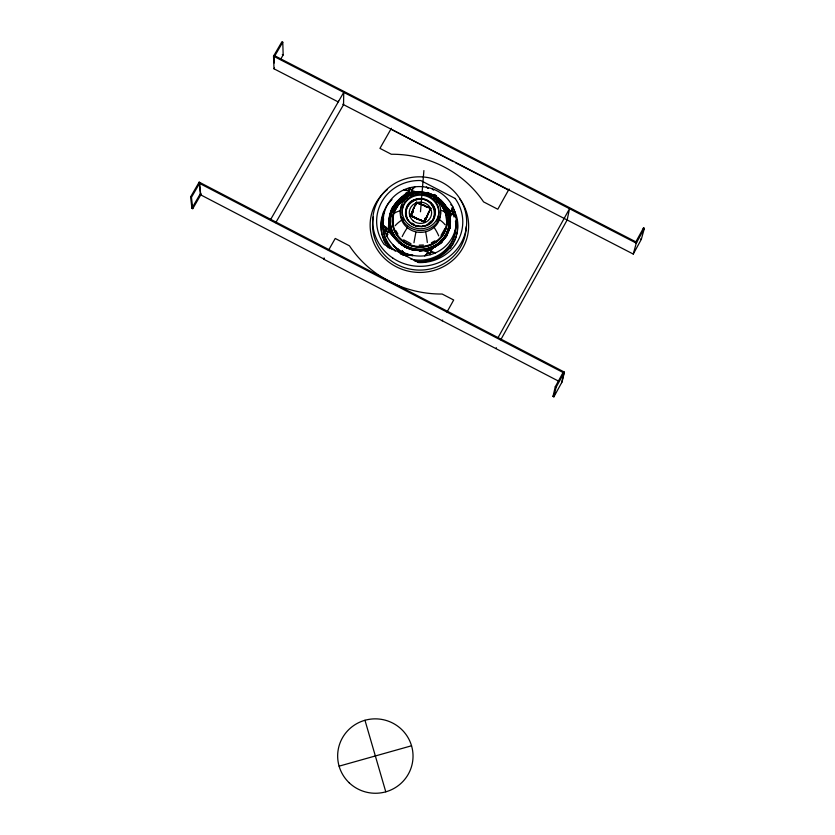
<?xml version="1.0" encoding="UTF-8"?>
<svg xmlns="http://www.w3.org/2000/svg" width="835" height="835" viewBox="0 0 835 835"><rect width="100%" height="100%" fill="white"/><g stroke="black" fill="none" stroke-linecap="round" stroke-linejoin="round"><path stroke-width="1.25" d="M390.937 129.101L453.228 161.572M402.136 254.56C405.257 255.677 400.904 253.088 402.324 251.805C392.419 246.596 385.081 236.733 383.505 225.575A36.552 34.809 4.7 0 1 403.973 189.785C416.185 184.347 431.09 185.913 441.882 193.803A36.552 34.809 4.7 0 1 452.654 206.464L456.286 215.388A37.867 36.072 4.7 0 1 457.277 232.005L455.743 237.683L453.019 243.402A36.437 34.715 4.8 0 1 441.673 255.416C434.617 260.123 425.965 262.545 417.49 261.96M413.983 217.079L410.413 215.472L424.451 222.026L410.298 215.941L416.634 202.154L430.745 208.207L424.451 222.047L421.132 220.148L424.451 222.037L428.178 213.468M413.419 208.343C416.905 203.897 410.872 210.973 412.521 213.092M415.903 204.846L416.602 202.133L410.329 215.555L424.483 221.64L430.745 208.207M417.824 219.354C420.997 220.231 413.972 218.29 413.878 216.349M416.665 218.853L415.611 218.092M420.485 211.766L423.898 170.57M420.308 219.709L419.045 219.574M421.946 204.523L423.168 204.94L420.694 204.387M426.32 206.903L424.326 205.326L426.32 206.798M426.048 217.737L426.894 216.745L425.067 218.488M427.979 223.853L430.996 221.129M422.907 220.69L424.451 222.047L424.681 219.459M394.433 237.693L392.022 233.696L388.786 231.232C395.435 239.541 403.023 248.517 414.243 250.145C408.346 249.216 403.221 246.012 398.608 242.38C402.814 244.801 407.543 248.152 412.74 249.3C427.906 253.015 445.232 243.841 449 228.31C452.246 215.555 445.013 202.362 434.096 196.079C441.997 198.96 448.833 208.593 450.159 217.601A30.718 29.246 4.7 0 1 433.031 247.776L430.735 251.481L435.557 252.828A36.552 34.809 4.7 0 0 455.941 216.912L454.72 211.568L451.986 211.109L452.654 206.464L451.286 211.036M413.346 193.605C408.263 195.63 412.417 188.324 415.684 192.269C406.28 193.501 397.679 199.022 392.742 207.132A30.718 29.246 4.7 0 0 389.287 224.886L390.289 229.385L394.057 236.253L390.289 229.385L389.267 230.731L392.022 233.696C383.505 217.465 394.506 199.732 409.035 191.758A1.503 1.43 4.3 0 1 409.849 189.576A1.503 1.43 4.3 0 1 411.78 190.996L415.684 192.269A30.718 29.246 4.7 0 1 446.266 206.788C458.394 225.377 441.162 252.64 418.951 250.646L423.669 250.437M442.08 241.545C443.051 245.344 422.823 247.15 429.952 250.396L433.031 247.776L428.209 249.373L435.359 246.44L442.08 241.545L446.767 235.376L449.616 228.247L450.42 220.659M428.543 212.288L426.883 216.839M389.642 222.016C388.494 209.272 398.681 196.83 411.06 193.501M389.872 214.24C389.381 222.006 389.799 231.305 395.091 238.006L391.072 229.938L389.851 221.108C392.961 244.551 387.764 219.02 390.436 215.117C392.565 206.683 398.806 199.586 406.708 196.048L402.627 198.271M391.552 212.382L390.342 216.682L393.306 208.218L395.999 204.606L391.552 212.382L389.726 222.59L390.467 214.574L393.264 207.56L397.836 201.444L403.942 196.778L411.102 193.647L416.655 192.843M324.084 258.036L323.615 259.153L558.479 381.094M422.948 220.722L424.451 222.047L424.848 219.563M402.199 253.631L402.324 251.805C412.542 257.096 425.046 257.504 435.557 252.828L430.662 252.149L430.202 254.769L428.136 252.65L423.815 250.333A30.718 29.246 4.7 0 1 405.111 246.92L412.709 249.811L422.74 250.343M415.861 232.391L414.995 236.9A46.864 2.286 -76.9 0 0 413.951 242.776M434.054 196.204C443.041 200.828 449.126 211.579 450.117 220.69M447.821 231.681L449.011 227.381L445.932 235.752L440.264 242.787C450.305 233.915 452.685 217.799 445.399 206.485C441.151 199.763 434.002 195.442 426.758 193.198C427.217 190.171 433.428 197.885 434.315 195.661M448.562 213.416L450.994 213.812L450.159 217.601L451.453 213.896A1.513 1.44 5.9 0 0 452.935 212.059A1.513 1.44 5.9 0 0 450.629 211.276L446.266 206.788L450.629 211.276M388.442 228.686L389.287 224.886L387.972 228.602A1.513 1.44 3.5 0 0 386.511 230.512A1.513 1.44 3.5 0 0 388.912 231.138A1.513 1.44 3.5 0 0 388.651 228.78L387.972 228.602M446.14 235.804L449.261 227.35L446.088 235.814L449.084 228.226L449.981 220.722L448.844 213.217M390.467 215.138L390.102 216.557C389.173 211.318 405.685 192.561 393.348 208.259C386.469 226.149 393.525 204.512 397.857 202.143M199.179 182.134L200.379 193.647L201.235 194.085L192.749 208.687L191.904 208.239L190.61 196.862L199.179 182.134L564.418 372.128L562.07 381.908L553.876 396.855L553.01 396.406L555.265 386.751L563.082 372.504L562.498 374.946M553.876 396.855L556.141 387.21L564.418 372.128M561.621 382.733L563.959 372.963L198.699 182.948M401.061 244.384L412.74 249.728L414.285 249.999L409.755 248.809L420.6 250.406L428.48 249.258M342.736 104.25L633.264 254.059L636.28 243.121L644.39 228.331L643.524 227.882L635.414 242.672M642.835 230.345L643.524 227.882M633.264 254.059L641.29 239.405L644.39 228.331M426.424 217.225L424.451 222.047L425.109 219.751M388.129 231.472L386.751 236.054L387.43 231.399L384.695 230.94L386.741 229.155L383.505 225.575L387.283 228.738M424.451 222.037L425.673 218.029M402.011 251.335C399.203 252.796 402.303 256.241 402.814 252.337L401.677 254.289M401.99 253.527L403.117 251.554L401.792 253.433L402.324 251.805L402.981 254.122L407.574 254.07L403.503 254.769L413.127 255.52L403.232 254.915L404.297 252.942L403.086 254.905M447.028 210.973L449.22 218.488L449.48 222.945C449.7 212.132 443.416 201.945 433.95 196.914C431.956 198.239 446.474 197.143 449.741 222.872L449.47 218.384M415.746 204.961L416.571 202.55L420.099 204.064M445.316 206.631L445.859 206.13M428.532 249.404L427.802 251.168L423.815 250.333L428.532 249.404L420.6 250.552L412.615 249.707M392.742 207.132C389.559 213.823 388.15 221.933 390.582 229.333M392.888 207.216C397.387 203.041 403.378 195.056 411.133 193.877C401.249 196.705 393.149 204.993 390.383 214.459C391.803 206.642 398.598 200.734 403.67 196.246M424.451 221.557L430.672 208.186M449.825 214.919L449.658 215.785M445.034 228.362L441.068 235.345M394.715 211.109L398.692 204.147M400.873 253.308L401.593 253.36L402.324 251.805L402.804 253.986M435.515 246.012L428.251 249.477L424.775 250.072M433.887 197.06L434.858 195.119M434.471 197.551L435.484 195.547M434.106 197.331L435.15 195.338M435.755 195.693L434.711 197.676L435.891 195.755M434.92 197.77L435.953 195.787M435.118 197.843L436.162 195.87M435.296 197.905L436.35 195.933L434.983 197.801M434.555 194.826L433.48 196.82L434.67 194.952M435.463 197.947L436.528 195.985M402.606 253.861L402.324 251.805L401.416 253.297L397.502 248.788L401.124 253.245L402.167 251.283L400.863 253.454L393.233 245.104L401.082 253.788L402.167 251.784M402.073 251.669L400.977 253.663L402.376 251.293L401.259 253.255L397.502 248.788M402.919 252.4L401.823 254.383L402.981 252.441M433.386 196.695L434.524 194.785M434.336 197.477L435.244 195.4M553.01 396.406L554.2 394.235M393.233 245.104L400.904 253.558L402.011 251.565M498.067 337.611L569.522 208.719L567.153 219.97L500.791 339.72M495.917 348.529L496.366 347.704M446.955 312.081L453.687 300.015L442.174 294.035A107.736 102.381 5.4 0 1 349.468 245.845L335.242 238.455L328.426 250.416M442.174 320.859L442.633 320.035M509.12 189.002L497.796 209.241L483.559 201.882A108.247 103.352 3.8 0 0 391.323 154.256L379.946 148.379L391.385 128.298M323.615 259.153L324.084 258.328M400.904 253.558L402.24 251.272L401.124 253.245M401.082 253.788L402.199 251.826M401.593 253.36L402.908 251.46M434.106 197.603L435.223 195.651M434.315 197.718L435.682 195.661M434.513 197.843L435.63 195.891M435.265 198.49L436.444 196.663L435.275 198.511M435.39 198.793L436.486 196.757L435.379 198.72M402.533 251.335L401.416 253.297L402.595 251.345M433.522 196.851L434.628 194.91M434.816 195.463L433.699 197.415L434.91 195.505M435.014 195.557L433.897 197.509L435.118 195.599M435.359 197.926L436.475 195.974M338.603 101.077L338.144 101.88L274.005 68.804L273.525 56.185L281.917 41.75L282.773 42.188L283.169 54.933L280.55 59.431M270.728 219.344L343.738 92.372L343.55 104.667L275.759 222.663M191.904 208.239L200.379 193.647M274.005 68.804L274.475 68.011M192.749 208.687L191.465 197.31L200.035 182.573M274.84 55.82L282.773 42.188M400.925 253.266L402.073 251.293M435.338 198.626L436.465 196.716M433.678 196.997L434.805 195.077M446.214 235.282L446.767 235.376M393.556 236.399C397.564 241.513 402.512 246.523 408.68 248.35M435.181 198.396L436.319 196.486M433.532 197.363L434.711 195.432M401.792 253.433L402.981 251.492M434.148 197.624L435.327 195.714M434.346 197.738L435.526 195.828M434.544 197.864L435.724 195.954M413.951 217.006L410.298 215.973L412.918 211.746M412.354 216.15L410.298 215.952L412.845 211.902M407.188 227.851L404.871 231.598A46.802 9.3 -48.1 0 0 402.178 236.608M412.323 216.14L410.298 215.952L413.075 211.913M449.136 213.113L450.451 211.412L447.904 209.867L450.159 211.766A1.513 1.44 5.9 0 0 450.775 213.718M441.611 241.325L446.287 235.23M446.495 235.261C448.739 236.576 438.907 240.616 441.527 241.847C447.059 236.159 450.315 228.633 450.263 220.67C449.71 206.391 437.603 193.814 423.408 192.687M413.398 194.023C405.017 195.526 397.627 201.308 393.254 208.155M448.927 228.832C451.036 218.78 447.268 206.84 438.667 200.316L445.097 207.31L440.212 201.465M396.656 203.844L399.13 201.319M411.634 190.338L414.911 186.779L411.196 189.816L409.317 187.875L408.858 190.463L403.973 189.785L408.785 191.131M398.587 199.93L409.181 191.935L406.488 194.805L402.324 197.07M440.452 242.881L443.594 239.551M440.796 200.181C437.091 201.151 431.674 192.854 426.685 193.584L434.012 196.309M395.811 204.387L398.963 201.068M410.298 215.952L412.417 213.781M445.191 207.237L438.834 200.066M428.136 252.65L424.587 255.875L428.313 252.796M454.72 211.568L452.695 213.343L455.941 216.912L452.142 213.76M441.851 241.367L435.359 246.44L428.209 249.373M397.94 202.268C402 197.06 419.462 191.664 407.897 195.954M425.078 218.384L426.048 217.632M402.032 219.814L398.848 222.214A46.708 13.871 -17.6 0 0 395.185 225.701M448.625 213.353C445.504 202.394 434.847 193.793 423.387 192.843M398.817 242.192L405.392 246.596M399.036 242.651L405.434 247.014M431.403 242.776L435.035 240.793M432.582 247.797L436.632 245.584L435.442 246.523M432.697 247.932L436.788 245.699M402.762 198.542L406.802 196.34L403.973 197.571M404.735 198.73L407.449 197.248M449.021 228.258L449.616 228.247M393.692 236.326L401.531 244.509M435.693 246.106L428.397 249.06L420.516 250.667M428.23 249.435L435.776 246.2M403.754 196.382L411.018 193.344L421.143 192.447M404.036 197.686L409.975 195.254M428.292 253.402L429.67 253.443M426.831 192.895L418.878 192.05L410.977 193.188L406.488 194.805L409.557 192.207A1.503 1.43 4.3 0 0 411.603 191.643M400.09 210.817L398.545 211.255A46.697 14.717 14 0 0 394.83 212.967M339.094 766.165L411.54 745.78M403.493 254.685L407.574 254.07L403.138 254.247M424.963 250.02L428.282 249.54M411.123 193.772L416.665 192.968M411.133 193.95L417.594 192.948M407.574 254.07L403.263 254.362M390.843 229.928L394.193 236.775L390.707 229.333M387.962 234.572L386.522 233.946M419.212 245.177L423.397 244.989M421.289 250.385L418.951 250.49L420.516 250.552M423.366 192.989L426.727 193.344M412.678 249.446L420.589 250.291M390.874 229.959L389.465 221.88M410.736 258.965L412.814 259.508A36.416 34.694 4.7 0 0 455.472 221.024M430.286 195.557L432.728 196.465M388.651 228.78L390.289 229.385M405.257 246.69L412.74 249.331M412.647 249.571L405.184 246.795L398.723 242.275M405.111 246.92L412.709 249.811M430.735 195.484L432.906 196.371M436.538 196.402L431.33 194.169A36.375 34.653 4.7 0 0 426.946 192.948M423.168 204.836L424.316 205.431M423.637 205.556L429.534 208.113M410.987 243.674L403.639 239.833M430.724 195.515L432.874 196.455M282.324 54.494L283.169 54.933M640.435 238.967L641.29 239.405M636.729 242.296L273.995 55.381L274.277 62.959M273.525 56.185L636.28 243.121M455.534 162.762L508.619 190.129M199.909 194.451L323.615 258.85M190.61 196.862L191.465 197.31M555.265 386.751L556.141 387.21M416.571 202.55L419.546 204.241M428.386 188.397L426.309 187.124L428.407 188.428M434.283 198.605L436.037 199.69M450.43 216.86L449.71 216.004M412.302 223.216L414.056 224.312M410.977 193.188L409.181 191.935M435.964 198.584L440.17 201.517M435.839 198.323L437.728 199.659M438.792 219.114L441.757 221.39A46.687 14.706 14.2 0 1 445.055 224.74M415.6 218.196L413.868 216.442M388.682 232.005L389.12 232.527M401.385 244.613L397.47 241.284L388.786 231.232M395.383 251.189L392.982 249.122A36.416 34.694 4.7 0 1 383.599 218.812M431.841 188.564L433.542 190.109M397.45 200.995L397.888 201.6M393.922 236.242L399.026 242.15M389.955 248.653L384.611 240.835L382.44 235.313A37.867 36.072 4.7 0 1 381.543 218.686L383.098 213.019L385.843 207.32A36.437 34.705 4.6 0 1 391.959 199.523M450.837 204.575L451.224 205.17M443.709 204.961C449.428 210.368 452.622 236.743 447.257 210.806M394.047 236.806L394.892 238.059L392.533 234.144M434.116 227.339L436.298 230.992A46.76 11.554 45.3 0 1 438.709 235.908M452.946 207.998L454.094 209.888M441.788 205.483L443.896 208.938M411.279 193.344L411.551 194.2M408.806 194.952L408.545 194.106M395.79 230.543L397.888 234.009M392.753 234.113L394.193 236.775L390.446 229.354M364.968 720.261L385.78 791.82M425.725 232.203L426.508 236.67A46.843 5.334 74.7 0 1 427.322 242.515M199.555 183.397L200.765 194.899M446.287 216.568L446.527 220.555M393.191 218.916L393.421 222.893M389.611 221.024L389.861 225.513M402.324 251.805L402.397 253.736M389.434 232.422A30.916 29.444 4.7 0 1 388.494 225.544M388.661 222.079A30.916 29.444 4.7 0 1 393.473 209.157M448.99 217.152A30.916 29.444 4.7 0 1 450.138 228.602M405.779 193.125A36.416 34.694 4.7 0 1 407.929 192.394M452.194 210.608A36.416 34.694 4.7 0 1 454.261 215.691M466.191 226.776A46.823 44.61 4.7 0 1 414.577 269.82A46.823 44.61 4.7 0 1 373.37 216.943M436.371 200.275A27.388 26.083 4.7 0 1 438.918 239.687A27.388 26.083 4.7 0 1 397.637 236.086A27.388 26.083 4.7 0 1 407 197.718M437.206 201.131A27.409 26.104 4.7 0 1 440.149 238.706A27.409 26.104 4.7 0 1 400.654 239.708A27.409 26.104 4.7 0 1 400.873 202.049M402.491 200.713A27.409 26.104 4.7 0 1 404.213 199.502M405.1 198.939A27.409 26.104 4.7 0 1 406.969 197.926M437.008 200.984A46.843 9.342 -47.9 0 1 437.644 201.141M441.423 210.441A46.729 13.903 -17.4 0 1 444.658 212.017M401.197 201.83A46.802 11.596 45.2 0 1 404.015 201.673M444.001 209.961A26.897 25.614 4.7 0 1 435.045 242.087A26.897 25.614 4.7 0 1 400.289 238.403A26.897 25.614 4.7 0 1 398.431 205.139M399.088 204.356A26.897 25.614 4.7 0 1 400.497 202.874M402.825 200.859A26.897 25.614 4.7 0 1 404.516 199.669M437.697 201.934A26.897 25.614 4.7 0 1 439.22 203.343M441.882 206.475A26.897 25.614 4.7 0 1 443.521 209.063M436.768 198.751A29.475 28.077 4.7 0 1 441.037 241.065A29.475 28.077 4.7 0 1 396.51 238.664A29.475 28.077 4.7 0 1 405.079 197.029M406.092 196.517A29.475 28.077 4.7 0 1 409.254 195.181M410.34 194.826A29.475 28.077 4.7 0 1 412.563 194.221M433.824 196.976A29.475 28.077 4.7 0 1 435.818 198.125M428.553 194.388A29.486 28.087 4.7 0 1 443.082 238.476A29.486 28.087 4.7 0 1 394.767 235.856A29.486 28.087 4.7 0 1 413.722 193.584M402.303 214.752A18.318 17.441 4.7 0 1 423.762 195.463A18.318 17.441 4.7 0 1 436.58 221.004M403.931 219.991A18.318 17.441 4.7 0 1 402.898 217.434M440.494 211.787A20.165 19.195 4.7 0 1 418.335 232.276A20.165 19.195 4.7 0 1 401.071 207.602M401.395 206.652A20.165 19.195 4.7 0 1 402.199 204.805M459.866 199.033A49.275 46.937 4.7 0 1 448.792 263.38A49.275 46.937 4.7 0 1 380.875 254.466A49.275 46.937 4.7 0 1 387.409 189.535M457.183 231.619A38.212 36.406 4.7 0 1 456.557 235M456.286 236.107A38.212 36.406 4.7 0 1 454.344 241.503M453.843 242.547A38.212 36.406 4.7 0 1 452.163 245.573M451.537 246.544A38.212 36.406 4.7 0 1 450.18 248.423M388.285 247.838A38.212 36.406 4.7 0 1 386.939 245.928M385.728 243.945A38.212 36.406 4.7 0 1 383.703 239.781M383.286 238.706A38.212 36.406 4.7 0 1 381.96 234.291M381.72 233.174A38.212 36.406 4.7 0 1 381.146 228.623M381.094 227.485A38.212 36.406 4.7 0 1 384.288 211.913M456.557 219.114A38.212 36.406 4.7 0 1 457.309 230.491M406.969 256.209A33.348 31.772 4.7 0 1 400.059 252.587M386.229 230.658A33.348 31.772 4.7 0 1 385.947 226.922M391.323 209.241A33.348 31.772 4.7 0 1 399.318 201.162M445.118 206.882A33.348 31.772 4.7 0 1 449.313 213.207M455.618 225.638A36.375 34.653 4.7 0 1 414.974 261.167M392.137 249.644A36.375 34.653 4.7 0 1 383.526 220.179M405.685 194.524A36.375 34.653 4.7 0 1 407.824 193.793M411.123 192.937A36.375 34.653 4.7 0 1 413.356 192.53M414.484 192.384A36.375 34.653 4.7 0 1 416.748 192.175M452.038 211.986A36.375 34.653 4.7 0 1 454.104 217.058M427.436 193.845A30.091 28.661 4.7 0 1 443.625 239.081A30.091 28.661 4.7 0 1 393.692 235.679A30.091 28.661 4.7 0 1 415.746 193.042M420.819 198.459L420.788 199.241C413.857 198.782 408.419 203.97 405.852 209.919C401.979 227.934 432.133 233.268 435.066 215.242C438.897 197.248 408.806 191.925 405.852 209.919L406.447 210.222L405.737 214.334L406.332 214.459L407.062 218.593L409.693 222.256L413.388 224.97L417.771 226.483L422.427 226.619L415.517 225.888L411.436 223.749L408.231 220.523L406.217 216.515L406.217 212.34L405.612 212.121L407.021 208.176L406.457 207.779L407.929 206.235L407.397 205.754L409.14 204.46L408.659 203.907L410.632 202.895L410.225 202.268L412.365 201.569L412.031 200.88L414.296 200.515L414.045 199.784L416.373 199.774L416.216 199.001L418.554 199.346L418.492 198.563C436.256 197.551 441.183 223.801 422.322 226.233L426.883 225.387L430.703 222.903L433.522 219.407L432.958 219.313L434.471 217.382L433.866 217.382L435.296 213.04L434.659 213.217L434.68 208.646L434.075 209.011L433.845 206.569L433.261 207.017L432.666 204.648L432.144 205.17L431.204 202.915L430.735 203.51L429.461 201.423L429.075 202.08L427.51 200.202L427.196 200.922L425.38 199.283L425.161 200.045L423.136 198.699L423.001 199.481L420.819 198.459M448.478 213.979L445.232 207.195L448.468 214.01M402.334 251.961L401.28 253.986L402.376 252.003M402.46 252.066L401.405 254.09L402.512 252.107M402.595 252.18L401.531 254.184L402.658 252.222M404.422 252.942L403.347 254.905L413.127 255.52L403.43 254.873L404.464 252.942M434.398 194.524L433.292 196.496L434.398 194.492M411.102 194.471L407.804 195.651L411.102 194.503M455.106 198.438L420.767 180.537A43.086 41.03 4.7 0 0 381.845 201.705A43.086 41.03 4.7 0 0 384.215 244.519L418.669 262.576A43.086 41.03 4.7 0 0 457.622 241.315A43.086 41.03 4.7 0 0 455.106 198.438M413.2 220.837A11.179 10.646 4.7 0 0 431.434 214.783A11.179 10.646 4.7 0 0 416.675 202.728A11.179 10.646 4.7 0 0 413.2 220.837M408.691 224.563A18.339 17.451 4.7 0 0 438.594 214.616A18.339 17.451 4.7 0 0 414.39 194.858A18.339 17.451 4.7 0 0 408.691 224.563M407.49 225.909A20.197 19.226 4.7 0 0 440.421 214.95A20.197 19.226 4.7 0 0 413.753 193.188A20.197 19.226 4.7 0 0 407.49 225.909M392.753 258.025A46.99 44.746 4.7 0 0 466.504 225.847A46.99 44.746 4.7 0 0 399.871 180.851A46.99 44.746 4.7 0 0 392.753 258.025M428.251 252.754A1.513 1.44 5.2 0 0 430.724 251.93A1.513 1.44 5.2 0 0 428.72 250.291A1.513 1.44 5.2 0 0 428.251 252.754M349.239 782.833A37.69 37.199 4.8 0 0 411.937 765.037A37.69 37.199 4.8 0 0 364.853 720.302A37.69 37.199 4.8 0 0 349.239 782.833"/></g></svg>
